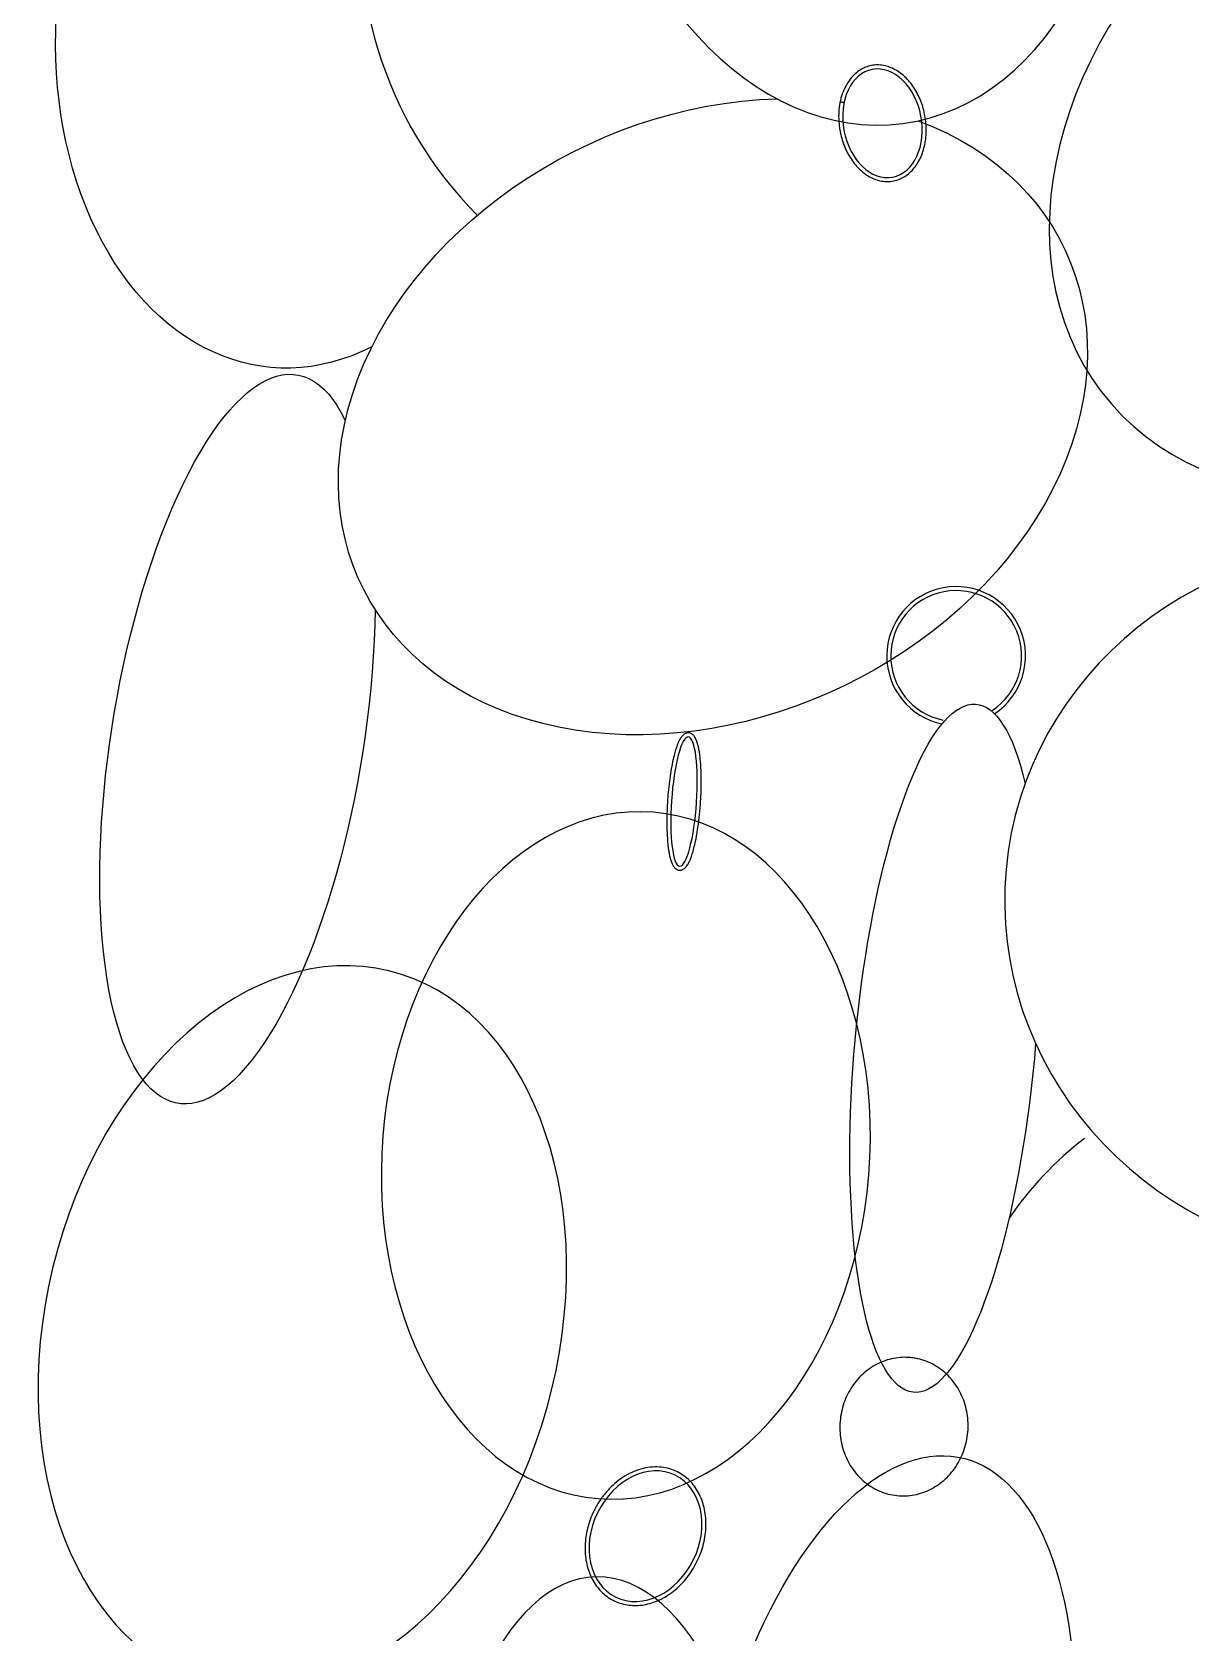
# Model space of a CAD drawing. Header units: millimetres. Extents: x 4532 to 35436, y 20123 to 38427.
# Drawn here: x 16121.6 to 16177.2, y 36004.2 to 36081.1 of the extents above; entities that cross this region are included whole.
import ezdxf

# ---------------------------------------------------------------- set-up
doc = ezdxf.new("R2010")
doc.units = ezdxf.units.MM
doc.set_wipeout_variables(frame=1)

# ---------------------------------------------------------------- blocks, each defined once
blk = doc.blocks.new('A$C7CFE5BBD')
blk.add_wipeout([(4182.751528438039, 1.523644169765248e-05), (4167.751528437907, 1.523074388387613e-05), (4167.503203957102, 73.85266127727925), (4166.024870655982, 109.66012967268136), (4163.425777644698, 148.36713218013358), (4158.66737842199, 197.08545359750008), (4151.82836986403, 248.5156355817096), (4145.3076082344405, 287.9360508238897), (4138.934105538954, 321.1782782497868), (4132.751528428565, 350.00001527849713), (3642.751528447456, 350.0000152784968), (3638.7977803884223, 331.9027913998142), (3633.75394809542, 307.01033631563166), (3626.1538539093094, 264.31444394893606), (3620.0329742343697, 222.89344209497756), (3614.5787102070485, 176.06729707833188), (3609.687048926664, 113.45673236062271), (3607.7783327039656, 65.31102371389795), (3607.443998574758, 43.80642056268357), (3607.7515284381143, 1.523074388387613e-05), (3592.7515284380397, 1.523644169765248e-05), (3592.7515284380397, 375.00001523644175), (3612.751528438039, 375.00001523644175), (3612.751528438039, 400.00001523644164), (3763.044756494438, 399.99984869588377), (3763.044756494438, 411.85431396589127), (3795.1534450224467, 411.85431396589127), (3795.1534450224467, 475.97759140062124), (3793.164017170201, 480.75655442435595), (3792.6202208849536, 484.48075355769447), (3793.285365491665, 491.54627122885086), (3794.589893263127, 495.48269226921195), (3795.1534450224467, 496.7057929503169), (3795.1534450224467, 503.5538717592957), (3792.0797652650467, 505.7395351661231), (3788.492108748446, 511.2121060971066), (3786.875924903337, 515.8078156915586), (3786.699758172462, 523.516578146628), (3790.6008562097077, 532.358988658562), (3795.1534450224467, 535.8429681176203), (3795.1534450224467, 538.922716703212), (3786.541265968376, 544.398595050776), (3785.319113158621, 540.4240900423326), (3785.1011370492533, 537.0634597347679), (3784.0945091999115, 538.0169853438625), (3781.796377413505, 540.6352514239537), (3779.163004674398, 536.4505053540734), (3776.1690709475597, 533.986839396916), (3772.1561365726698, 532.8317081579708), (3768.8702389673244, 533.3691933219786), (3764.861321456791, 536.0038345842313), (3762.067920737924, 539.8051976879582), (3759.9051925029266, 545.8296892355631), (3759.393791518885, 552.1000437706604), (3760.0352522883386, 556.7898261248115), (3761.9024379331217, 561.7667015208052), (3766.746558171026, 567.0481857923354), (3770.8392247075662, 568.2898264540404), (3770.865899602168, 571.2378597428647), (3766.8335399000525, 572.0727106080255), (3763.1380075052, 574.6761225710247), (3761.2420975629507, 577.5783250113822), (3760.494549680786, 580.0627864648145), (3760.362146865363, 582.5149784698891), (3761.6998458976173, 587.053926084121), (3758.633052335117, 586.4216682086117), (3756.491628875914, 587.1771601618195), (3754.814818238978, 588.9322919032954), (3753.333925626053, 585.2886357097523), (3751.692846217962, 582.986988850549), (3749.6705301072425, 581.5698803451655), (3746.9630060495415, 581.5114424267405), (3744.308717695459, 583.4679350176987), (3741.808299937967, 587.9977443898758), (3740.4176174705694, 593.6035224946769), (3740.113425217791, 601.0180831861854), (3741.737017377648, 606.2316929372761), (3744.0209143635984, 613.3032430790926), (3741.3500488310665, 615.4215810682575), (3737.9916596386593, 612.1707461898908), (3734.370524147195, 611.1379215271305), (3733.7208699198313, 610.1640934608025), (3730.3670263798062, 609.9879703679657), (3726.6729744786667, 611.3973567390775), (3723.548708184887, 614.6489021476199), (3721.438600754933, 619.935012565957), (3720.9810844973294, 623.8470796071286), (3722.1525705059025, 631.939012893561), (3725.260602061314, 638.2892969932649), (3726.001035221626, 639.2784823834448), (3724.939052559629, 641.390854866634), (3723.9380484294315, 649.0456646908107), (3724.3937962720306, 655.3225836307478), (3725.3540195254695, 660.4013684340088), (3727.734064707731, 667.4456324702336), (3729.5140600925884, 670.5861728816595), (3730.887208713015, 672.1515295629225), (3732.745658886398, 673.1282006850271), (3732.7510438254885, 673.4488653423108), (3728.421786861064, 674.7251759879772), (3726.101435136075, 676.6300494371586), (3723.715680822104, 680.1839833776622), (3722.2232706824598, 684.7479662030636), (3721.834818631726, 689.9897342370513), (3722.5210555542512, 694.7128354944199), (3724.220716291423, 699.2140205365998), (3726.1582612283437, 702.1702269119086), (3729.231082139208, 704.9372112655186), (3732.245978961212, 706.2308813454293), (3734.8764998200604, 706.4359947303329), (3737.759956997716, 705.6735501158895), (3739.487649554413, 704.565795276414), (3742.593639401795, 708.2733909965656), (3747.600396112856, 711.1488636335208), (3744.030561007974, 711.1930202305929), (3740.972072688803, 713.2709044869558), (3738.6269424062543, 717.9325005907161), (3737.9692426558445, 721.384073760469), (3737.935240605599, 727.4598629446722), (3739.0098631542196, 733.7830165020283), (3739.825134214947, 736.623557185004), (3740.6406485463267, 738.9194382160216), (3743.7068375203835, 745.1839989045121), (3746.981909873312, 749.6193262689181), (3752.3493750897715, 753.6932787877664), (3754.5421626063785, 754.3206714560628), (3754.5421626063785, 759.2016671529897), (3750.2696687336174, 759.2016671529897), (3750.2696687336174, 767.9957310895594), (3779.9151490145855, 767.9957310895594), (3777.9508069069075, 768.6707334782969), (3774.6059346685133, 771.0954664289801), (3771.699810175953, 775.4970263801521), (3770.2483426502326, 780.2919575115476), (3769.868329032867, 784.7389843017492), (3771.4717168648094, 793.8018721185598), (3774.0740941199388, 798.9858135885964), (3777.438730190137, 802.8217629746838), (3781.410473403172, 805.2485133427455), (3783.403860856628, 805.8207241910912), (3783.403860856628, 810.2306161132916), (3776.4144350064207, 810.2306161132916), (3776.4144350064207, 819.0246800498618), (3796.2856588335208, 819.024680049852), (3795.5113542793183, 822.1709913984461), (3795.11663846147, 827.41925396721), (3795.564638831142, 834.2163422088273), (3796.293779297145, 838.5728090144086), (3798.031551131801, 845.0754825797368), (3800.501762800981, 850.9466143463543), (3802.5613921717627, 854.1612342278012), (3804.3786524683474, 855.9819348301947), (3806.5795247511755, 856.8952993926392), (3807.7247804789113, 861.1196354558969), (3801.2148807778476, 861.1196354558969), (3801.2148807778476, 869.9136993924664), (3963.4832611294446, 869.9136993924664), (3963.4832611294446, 861.1196354558969), (3962.711615020679, 854.62151672173), (3963.8625972728546, 854.3889583888177), (3964.897263831566, 854.0166145915581), (3965.9815839023076, 853.4570232116736), (3967.7706952770313, 852.1261352827652), (3969.344778354639, 850.4661679235049), (3971.792394470369, 846.560283877349), (3973.220273067106, 842.7981411803215), (3974.1101653280025, 833.041096950013), (3972.6351407257944, 827.4593121204797), (3969.409685722628, 823.3018895129511), (3969.409685722628, 819.0246800498618), (3990.6120447026665, 819.0246800498618), (3990.6120447026665, 810.2306161132916), (3992.2656665666004, 803.8201335636423), (3994.4809230870196, 797.7788330249263), (3996.241596875783, 788.2062365027306), (3996.71667114116, 779.6846766881134), (3995.3763584828016, 767.9957310895783), (4025.3421931244416, 767.9957310895594), (4025.3421931244416, 759.2016671529897), (4024.3667442615924, 749.2331503476195), (4028.208209631558, 746.7020162194884), (4030.55245109687, 741.6170480539193), (4031.6838599470193, 733.9291085753376), (4031.3739513939295, 726.7548690945038), (4030.3566117979617, 721.1750247512774), (4028.1721312140176, 714.7498492069736), (4023.9740500059784, 708.5010773350851), (4026.2574403743556, 706.6898047504416), (4029.036237954585, 707.4393142141672), (4033.5932940955727, 707.1109609093365), (4038.9262916411526, 704.337542385642), (4042.2588534556958, 700.8477419510754), (4046.2210886808284, 691.4971411207686), (4046.5116224133653, 686.4975189585547), (4045.0870522896325, 680.337861966102), (4042.024689476643, 675.8260249745455), (4044.8620802441396, 671.3554008157504), (4046.5188519163257, 664.1869724903921), (4046.2801582621228, 658.5529006923258), (4043.7223256411426, 650.6309589049373), (4040.39436510516, 646.0223313634232), (4034.277957375634, 642.453041303114), (4031.816819140458, 642.2304703163715), (4031.688212203161, 640.1848464110172), (4033.20530348696, 637.9856396493116), (4033.8413124736035, 635.928951193593), (4034.405197093714, 631.3333332139558), (4034.242469860143, 625.7377525729152), (4033.4348859742763, 620.2372669746663), (4031.890240615321, 614.4706276081414), (4029.811677054495, 609.6933664932423), (4027.313982884957, 606.469576607812), (4027.3454524111085, 603.722229666131), (4026.3504493332007, 597.4421817130777), (4021.871965856192, 588.9056772283644), (4012.9667181310992, 584.2031805436493), (4011.470501099771, 583.659089936889), (4011.2999511625926, 581.5826147090405), (4008.527954926622, 574.4829124881417), (4003.2376842334875, 569.4837353712468), (3995.621021346212, 567.1623243338103), (3999.23564106813, 563.216573243777), (4002.0098557540596, 556.8824168542682), (4002.422892980431, 550.8824359248616), (3999.9698000419057, 543.1401978281707), (3994.605865832155, 537.2343675481716), (3985.5838150858835, 533.878415871031), (3978.282626700723, 532.9317556746544), (3974.2007522910176, 536.5483904532799), (3971.8312518019798, 530.7808706967305), (3969.5446968848446, 528.0575174524301), (3969.544696884845, 411.85431396589127), (3999.9707308589464, 411.85431396589127), (3999.9707308589464, 399.99984869588377), (4162.75152843804, 400.00001523644164), (4162.75152843804, 375.00001523644175), (4182.751528438039, 375.00001523644175)])
for centre, radius, start, end in [((3755.537622343607, 694.2749394399616), 19.06576356667906, 113.0110463708914, 225.0153654827419), ((3765.045286735785, 659.6240827638576), 3.332008033601858, 303.5080512207016, 258.3612324182419), ((3765.045286735785, 659.6240827638576), 3.14092434589514, 303.5080512207016, 258.3612324182419), ((3781.473683120425, 623.1261351206958), 16.82544809724614, 127.6279504795442, 145.6364328853143)]:
    blk.add_arc(centre, radius, start, end)
at = {"extrusion": (0, 0, -1)}
for centre, major_axis, ratio, start_param, end_param in [((3760.04941028744, 703.6263671818924), (2.439518498395833, -18.4330767959734), 0.7000292404247616, -4.712388980384689, 1.570796326794896), ((3733.551255186994, 689.955171857091), (1.325244633065464, 16.48082287324098), 0.7075735725289292, 2.730227322231399, 6.703650333272724), ((3761.506581497353, 685.2055765585428), (-0.4857497028604475, 2.58548122398634), 0.7147941931903827, -1.570796326794896, 4.712388980384689), ((3753.369236853297, 671.1132610656241), (16.87441067496879, 8.072493630036735), 0.7685368797041935, -0.8719262650234858, -0.8606706197970293), ((3764.50298375628, 640.7846007281369), (1.502438956698703, 16.52055406791565), 0.2605825871267335, 1.533368647354546, 6.953461948937978), ((3751.983540546822, 652.6330290542137), (0.2079808394484321, 3.105672923065903), 0.1936271931113831, -1.570796326794896, 4.712388980384689), ((3762.540201685715, 622.6158269337648), (0.2841870656098517, 3.124870905318028), 0.9197177811251764, -6.283185307179585, 0), ((3761.64799886887, 603.8165086238914), (3.581673333695291, 17.31801346313941), 0.4826931066615358, -1.370038360525782, 3.586926471235096), ((3748.039522408599, 598.3483893746779), (-0.2569057118770163, 17.0546971873977), 0.4685884861296782, -1.570796326794896, 4.712388980384689)]:
    blk.add_ellipse(centre, major_axis=major_axis, ratio=ratio, start_param=start_param, end_param=end_param, dxfattribs=at)
at = {"extrusion": (0, 0, -0.9999999999999998)}
for centre, major_axis, ratio, start_param, end_param in [((3787.030809460066, 684.372088643202), (14.53362614732033, 12.64861899034719), 0.7729950128938377, -1.570796326794896, 4.712388980384689), ((3730.545634624465, 655.6311726531167), (2.854918231269868, 17.49352596130046), 0.3406473825478827, 1.151765260071867, 6.736645003802201), ((3749.188769313074, 635.6366458755256), (1.325244633066683, 16.48082287324087), 0.7075735725287903, -1.570796326794896, 4.712388980384689)]:
    blk.add_ellipse(centre, major_axis=major_axis, ratio=ratio, start_param=start_param, end_param=end_param, dxfattribs=at)
at = {"extrusion": (0, 0, -0.9999999999999999)}
for centre, major_axis, ratio, start_param, end_param in [((3753.369236853297, 671.1132610656241), (16.87441066011114, 8.072493645993134), 0.7685368797784881, -0.6380809205778744, 5.236929892647184), ((3785.279152375038, 647.7541597822601), (-17.83781111591146, 1.62223507835366), 0.9594541732244596, -4.712388980384689, 1.570796326794896), ((3733.657454398784, 627.3272955979373), (4.157208452126525, 17.17599815329401), 0.6976769819060304, -1.570796326794896, 4.712388980384689), ((3750.132686607631, 617.3532558654006), (1.423356310495566, 2.929281791991158), 0.7880812290065704, -1.570796326794896, 4.712388980384689)]:
    blk.add_ellipse(centre, major_axis=major_axis, ratio=ratio, start_param=start_param, end_param=end_param, dxfattribs=at)
for points, knots in [([(3759.470696490116, 684.8230827588741), (3759.455729340702, 684.9027478285752), (3759.443265443992, 684.9828831332306), (3759.414440648488, 685.2163943338128), (3759.404816414029, 685.3702539308615), (3759.404468076104, 685.6753251158552), (3759.413743502493, 685.8265338495876), (3759.45112035811, 686.1223821667409), (3759.479220881625, 686.2670198382148), (3759.55379296761, 686.5459470698879), (3759.600264012788, 686.680236291144), (3759.710766752341, 686.9348659309944), (3759.774800153773, 687.0552076648491), (3759.919252286931, 687.2785042443465), (3759.999677481221, 687.3814598486679), (3760.15820928317, 687.5486802031555), (3760.233730733777, 687.6165749071552), (3760.39311588425, 687.737261876584), (3760.476982187512, 687.7900485404571), (3760.651423647218, 687.8790402925842), (3760.741996558649, 687.9152374712321), (3760.92777683333, 687.9699641598309), (3761.022975943375, 687.9884883938976), (3761.215651618408, 688.0073950920523), (3761.313118434253, 688.0077790113319), (3761.507981847597, 687.990611371355), (3761.605373076021, 687.9730662152906), (3761.797993400458, 687.9207967743896), (3761.893222602524, 687.8860788042693), (3762.079760566852, 687.80056043476), (3762.171072001427, 687.7497635032669), (3762.348295547916, 687.6333703228192), (3762.434210141921, 687.567775072941), (3762.599354122391, 687.4231910167764), (3762.678584816025, 687.3442021241099), (3762.829208865969, 687.1743507800311), (3762.900602503538, 687.0834881420051), (3763.034511322538, 686.8915308791948), (3763.097026201172, 686.7904363715243), (3763.21224943348, 686.5797807220988), (3763.264957262119, 686.4702200646898), (3763.359765073608, 686.2445122957615), (3763.401864529969, 686.1283659676592), (3763.47479754579, 685.8914625293146), (3763.505630695003, 685.7707064021415), (3763.555530757851, 685.5266276379734), (3763.574597434872, 685.4033060848633), (3763.600631819023, 685.1561779542862), (3763.607599486397, 685.0323724635564), (3763.609274933438, 684.786362209652), (3763.603982864272, 684.6641584289064), (3763.581148012341, 684.4234101377115), (3763.563605520849, 684.3048663776754), (3763.516442190015, 684.0734429436307), (3763.486821644332, 683.9605636427914), (3763.415828322617, 683.7424027929701), (3763.374455548914, 683.6371211281548), (3763.28043185073, 683.4360138714001), (3763.22778013608, 683.3401877608303), (3763.111830262791, 683.1597848036363), (3763.048529944415, 683.0752076447861), (3762.912114366572, 682.9190462518636), (3762.838995558708, 682.8474633347978), (3762.684061066921, 682.7189758067871), (3762.602242140074, 682.6620758270765), (3762.431422808764, 682.5644978511882), (3762.342423067112, 682.5238275192132), (3762.159208290661, 682.4599216249808), (3762.06500014992, 682.4366925864051), (3761.873676908468, 682.4083188944533), (3761.776571818893, 682.403174640207), (3761.581833890963, 682.41093692504), (3761.48420791989, 682.423837886894), (3761.290602068508, 682.4670583893349), (3761.194623320454, 682.4973711720704), (3761.006155987769, 682.5743891716156), (3760.913665073724, 682.6210901158665), (3760.733716929888, 682.7296406966088), (3760.646257003278, 682.7914888173145), (3760.477700000603, 682.9289578914795), (3760.396601295713, 683.0045787683957), (3760.241950377622, 683.1681038916613), (3760.168397655219, 683.25600835757), (3760.02990836211, 683.4424915630407), (3759.964971981917, 683.5410702804838), (3759.844674114171, 683.7471686818208), (3759.789313120102, 683.8546879737441), (3759.689002158677, 684.076815946788), (3759.64405273207, 684.1914239135258), (3759.56526204394, 684.4257762425732), (3759.53142123044, 684.5455196644216), (3759.491434513217, 684.7186489146588), (3759.480525842551, 684.7707644437942), (3759.470696490116, 684.8230827588741)], [-1.570796326794896, -1.570796326794896, -1.570796326794896, -1.570796326794896, -1.482921336151086, -1.482921336151086, -1.315317916786179, -1.315317916786179, -1.147714497421271, -1.147714497421271, -0.9801110780563638, -0.9801110780563638, -0.8125076586914561, -0.8125076586914561, -0.6449042393265485, -0.6449042393265485, -0.477300819961641, -0.477300819961641, -0.3422487200450421, -0.3422487200450421, -0.2071966201284433, -0.2071966201284433, -0.0721445202118445, -0.0721445202118445, 0.0629075797047543, 0.0629075797047543, 0.1979596796213531, 0.1979596796213531, 0.3330117795379519, 0.3330117795379519, 0.4680638794545508, 0.4680638794545508, 0.6031159793711496, 0.6031159793711496, 0.7381680792877484, 0.7381680792877484, 0.8732201792043472, 0.8732201792043472, 1.008272279120945, 1.008272279120945, 1.143324379037544, 1.143324379037544, 1.278376478954143, 1.278376478954143, 1.413428578870742, 1.413428578870742, 1.54848067878734, 1.54848067878734, 1.683532778703939, 1.683532778703939, 1.818584878620538, 1.818584878620538, 1.953636978537137, 1.953636978537137, 2.088689078453735, 2.088689078453735, 2.223741178370334, 2.223741178370334, 2.358793278286933, 2.358793278286933, 2.493845378203532, 2.493845378203532, 2.628897478120131, 2.628897478120131, 2.76394957803673, 2.76394957803673, 2.899001677953328, 2.899001677953328, 3.034053777869929, 3.034053777869929, 3.169105877786527, 3.169105877786527, 3.304157977703126, 3.304157977703126, 3.439210077619725, 3.439210077619725, 3.574262177536323, 3.574262177536323, 3.709314277452923, 3.709314277452923, 3.844366377369522, 3.844366377369522, 3.979418477286121, 3.979418477286121, 4.11447057720272, 4.11447057720272, 4.249522677119319, 4.249522677119319, 4.384574777035917, 4.384574777035917, 4.519626876952515, 4.519626876952515, 4.654678976869113, 4.654678976869113, 4.712388980384689, 4.712388980384689, 4.712388980384689, 4.712388980384689]), ([(3751.191541170792, 652.6860677028926), (3751.197451147109, 652.7743183972816), (3751.204081290143, 652.8625207777986), (3751.226064637394, 653.1260769236869), (3751.243514767648, 653.3003737374711), (3751.283541137735, 653.6414078605048), (3751.306116301716, 653.8081394639485), (3751.355812574886, 654.1295457957349), (3751.382931595235, 654.2842140326429), (3751.441064246439, 654.5774349721651), (3751.472073044952, 654.7159788583558), (3751.528743170176, 654.9395663728392), (3751.553654290186, 655.0290850781057), (3751.605083207516, 655.1965484572029), (3751.631593217582, 655.2744874278469), (3751.679250684832, 655.3997308157886), (3751.700023977759, 655.4497638049688), (3751.742730550675, 655.543104281478), (3751.764651481095, 655.5864104477259), (3751.803919816364, 655.65530987288), (3751.820828891683, 655.6824707977394), (3751.85615864475, 655.73359494744), (3751.874571123775, 655.7575668182726), (3751.909094097009, 655.7968799176779), (3751.924661872301, 655.8128978222994), (3751.957953321256, 655.8429976048101), (3751.975685069778, 655.8570916029312), (3752.00942448041, 655.8795716505883), (3752.024793152847, 655.8885047876429), (3752.057479211919, 655.9043228258415), (3752.074807117784, 655.9112032154262), (3752.111261106187, 655.9220825739358), (3752.130391413029, 655.9260664447829), (3752.169638176423, 655.9303508651828), (3752.189740153237, 655.9306361260278), (3752.2295743498, 655.9272677875742), (3752.249282868495, 655.9236178043684), (3752.287068878915, 655.9129067443464), (3752.305137800842, 655.9058637906019), (3752.339044403259, 655.889305249093), (3752.354890280378, 655.8798020652648), (3752.384396940153, 655.8591439110496), (3752.398068328712, 655.8479903959706), (3752.423583028754, 655.8245236068651), (3752.435432244823, 655.8122070015561), (3752.457705073382, 655.7866306950491), (3752.468130562778, 655.7733676118114), (3752.4878928203, 655.7459549782834), (3752.497229592966, 655.7318032701769), (3752.520894245859, 655.6930507117104), (3752.534505495485, 655.6676643083374), (3752.56017789149, 655.6142199474889), (3752.572232760056, 655.586158298076), (3752.595168325093, 655.5271784495017), (3752.606045285447, 655.4962598691964), (3752.626823037197, 655.4314597230441), (3752.63672182037, 655.3975785480616), (3752.661982523485, 655.3031242287288), (3752.67656751801, 655.2398624863163), (3752.703505736517, 655.105126872837), (3752.715853728678, 655.0336569201354), (3752.738341512773, 654.882966091569), (3752.748479219943, 654.803747519738), (3752.766518503868, 654.6382155087813), (3752.774419169906, 654.5519034853824), (3752.791176628587, 654.3302149236588), (3752.798682635159, 654.1911009192154), (3752.808615041988, 653.902085890124), (3752.811040304459, 653.7521895575373), (3752.810785097976, 653.4449559267414), (3752.808104233442, 653.2876225079563), (3752.797711444935, 652.9690836334521), (3752.789999483244, 652.807881755467), (3752.76642248224, 652.4327343302466), (3752.748714673715, 652.2187263869018), (3752.705461417183, 651.7989512336244), (3752.679918158658, 651.5931985843381), (3752.628462003286, 651.24238093448), (3752.603918437238, 651.0940473387636), (3752.551236492149, 650.8107222770959), (3752.523100880648, 650.6757366345882), (3752.468934197943, 650.4441703457887), (3752.443390652978, 650.3449920671446), (3752.390462941174, 650.1591307770032), (3752.363085736844, 650.0724537788228), (3752.313652754154, 649.9325939744631), (3752.291990464877, 649.87646496663), (3752.247495010586, 649.7718313687983), (3752.224673877154, 649.7233294973303), (3752.184017398951, 649.6464852232057), (3752.166604450005, 649.6163236668835), (3752.130374698176, 649.5596483178706), (3752.111567672142, 649.5331278246631), (3752.07655874189, 649.4897566387699), (3752.06087414196, 649.4721399063164), (3752.02743985449, 649.4389432890493), (3752.00968549788, 649.423350127825), (3751.975953241028, 649.3982577967727), (3751.960625959069, 649.3882107915742), (3751.927900829443, 649.3700822356077), (3751.910490644139, 649.362002287704), (3751.876638230959, 649.3497865846184), (3751.860517226542, 649.345226873822), (3751.827179691205, 649.3386624640589), (3751.809965752389, 649.3366668928684), (3751.775192426725, 649.3356302970824), (3751.757643933324, 649.3365939848045), (3751.723138605976, 649.3414560108831), (3751.706192782938, 649.3453493726593), (3751.673650094224, 649.3556245658001), (3751.658055857264, 649.361996908734), (3751.628564599061, 649.3766024878169), (3751.614663154909, 649.3848295939424), (3751.588537021806, 649.4025959089086), (3751.576306766863, 649.412134007729), (3751.553305455109, 649.4321614649416), (3751.542530823124, 649.4426522951144), (3751.522171784458, 649.4643965865289), (3751.512585859371, 649.4756519133844), (3751.488490666878, 649.5063208077954), (3751.474775690443, 649.5263177966735), (3751.449074428736, 649.5681615238464), (3751.437091317817, 649.5900154578303), (3751.414363409775, 649.6357135336184), (3751.403621904934, 649.6595599402244), (3751.383092393142, 649.7093721401798), (3751.373306558384, 649.7353383741029), (3751.348470158966, 649.806929532966), (3751.334087386353, 649.8544426584886), (3751.307087244964, 649.9555969290122), (3751.294476307787, 650.0092354055996), (3751.270900661508, 650.1225467959339), (3751.25993865656, 650.1822177883623), (3751.239631654204, 650.3073385530188), (3751.230287869261, 650.3727871047486), (3751.208397554092, 650.5476683434717), (3751.19703264107, 650.6610368028087), (3751.178380649744, 650.8992234228681), (3751.17109559567, 651.0240372807057), (3751.160687328582, 651.2829177838903), (3751.157564918427, 651.4169814393426), (3751.155514762537, 651.6919154905518), (3751.156587335838, 651.8327834357078), (3751.162894191079, 652.1187100402349), (3751.168128556779, 652.2637664704853), (3751.179974670962, 652.5015516522144), (3751.185364591689, 652.5938359646279), (3751.191541170792, 652.6860677028926)], [-1.570796326794896, -1.570796326794896, -1.570796326794896, -1.570796326794896, -1.486549846155748, -1.486549846155748, -1.318056884877451, -1.318056884877451, -1.149563923599155, -1.149563923599155, -0.9810709623208586, -0.9810709623208586, -0.812578001042562, -0.812578001042562, -0.6885499712369317, -0.6885499712369317, -0.5645219414313012, -0.5645219414313012, -0.4723683430570111, -0.4723683430570111, -0.3802147446827209, -0.3802147446827209, -0.3138822830913957, -0.3138822830913957, -0.2475498215000706, -0.2475498215000706, -0.1975393145786523, -0.1975393145786523, -0.147528807657234, -0.147528807657234, -0.1097998835189548, -0.1097998835189548, -0.0720709593806757, -0.0720709593806757, -0.0343420352423965, -0.0343420352423965, 0.0033868888958826, 0.0033868888958826, 0.0411158130341618, 0.0411158130341618, 0.0788447371724409, 0.0788447371724409, 0.1165736613107201, 0.1165736613107201, 0.1543025854489992, 0.1543025854489992, 0.1920315095872784, 0.1920315095872784, 0.2297604337255575, 0.2297604337255575, 0.2674893578638367, 0.2674893578638367, 0.3298788112600399, 0.3298788112600399, 0.3922682646562431, 0.3922682646562431, 0.4546577180524463, 0.4546577180524463, 0.5170471714486494, 0.5170471714486494, 0.621217436726232, 0.621217436726232, 0.7253877020038146, 0.7253877020038146, 0.8295579672813971, 0.8295579672813971, 0.9337282325589796, 0.9337282325589796, 1.087697881015955, 1.087697881015955, 1.24166752947293, 1.24166752947293, 1.395637177929906, 1.395637177929906, 1.549606826386882, 1.549606826386882, 1.75374225211398, 1.75374225211398, 1.957877677841079, 1.957877677841079, 2.116266596640927, 2.116266596640927, 2.274655515440776, 2.274655515440776, 2.40549463855049, 2.40549463855049, 2.536333761660205, 2.536333761660205, 2.634290016755476, 2.634290016755476, 2.732246271850747, 2.732246271850747, 2.802402338704371, 2.802402338704371, 2.872558405557995, 2.872558405557995, 2.925199857531283, 2.925199857531283, 2.977841309504571, 2.977841309504571, 3.017374028573451, 3.017374028573451, 3.05690674764233, 3.05690674764233, 3.089862623210728, 3.089862623210728, 3.122818498779125, 3.122818498779125, 3.155774374347522, 3.155774374347522, 3.188730249915919, 3.188730249915919, 3.221686125484316, 3.221686125484316, 3.254642001052713, 3.254642001052713, 3.287597876621111, 3.287597876621111, 3.320553752189508, 3.320553752189508, 3.353509627757905, 3.353509627757905, 3.407686323643084, 3.407686323643084, 3.461863019528263, 3.461863019528263, 3.516039715413442, 3.516039715413442, 3.57021641129862, 3.57021641129862, 3.659321242355559, 3.659321242355559, 3.748426073412499, 3.748426073412499, 3.837530904469438, 3.837530904469438, 3.926635735526377, 3.926635735526377, 4.066177006105744, 4.066177006105744, 4.205718276685111, 4.205718276685111, 4.345259547264479, 4.345259547264479, 4.484800817843847, 4.484800817843847, 4.624342088423214, 4.624342088423214, 4.712388980384689, 4.712388980384689, 4.712388980384689, 4.712388980384689]), ([(3762.841695172105, 625.9309961930303), (3762.927038179918, 625.9232347911493), (3763.012030221089, 625.9116153235118), (3763.233397204403, 625.8711017800415), (3763.368695182817, 625.8359404538096), (3763.633291675393, 625.7461416814513), (3763.762588303453, 625.6915052652512), (3764.012781402071, 625.5638276909631), (3764.133676379486, 625.4907878678678), (3764.364856322445, 625.3277194476723), (3764.475140190832, 625.2376923135052), (3764.683117675802, 625.0423672017096), (3764.78081051898, 624.9370706906229), (3764.961883062471, 624.7131823586569), (3765.045262218078, 624.5945919532132), (3765.196261250388, 624.346305588846), (3765.263880733724, 624.2166109925638), (3765.382204838421, 623.9484785836576), (3765.432909173749, 623.8100421034651), (3765.516548001298, 623.526920516164), (3765.549482300503, 623.382236735084), (3765.597033825212, 623.0892075955671), (3765.611650953975, 622.9408635694454), (3765.622333022216, 622.6431536115742), (3765.618397970076, 622.4937890181354), (3765.592054030833, 622.1966901473388), (3765.569645263113, 622.0489572046827), (3765.506743816401, 621.7577462677764), (3765.466251366688, 621.6142695921626), (3765.367878810128, 621.3341283825612), (3765.309999035122, 621.197465142588), (3765.177845964881, 620.9334013417865), (3765.103573095319, 620.8060020511075), (3764.939914463121, 620.5627715831542), (3764.850529218649, 620.4469416648535), (3764.658198805675, 620.228972395711), (3764.555254265291, 620.1268343132724), (3764.33761347397, 619.9381503582154), (3764.222918007265, 619.8516057785055), (3763.983817850098, 619.6957512779081), (3763.859414174953, 619.6264426603484), (3763.603147684396, 619.5064042942286), (3763.471286199205, 619.4556757909049), (3763.202526901183, 619.3738050630236), (3763.065630784466, 619.342663892432), (3762.789352504977, 619.300603374726), (3762.649972373012, 619.289684716965), (3762.371347683165, 619.2883060709028), (3762.232105353298, 619.2978462555366), (3761.956384707275, 619.3372099791923), (3761.819908601788, 619.367033114253), (3761.552288205046, 619.4463786109736), (3761.421145890756, 619.4959000553972), (3761.166636625745, 619.6136694100605), (3761.043271277773, 619.6819160484629), (3760.806581103159, 619.8358079100763), (3760.693257474431, 619.9214516896209), (3760.478695472619, 620.1084962645582), (3760.377457950006, 620.2098955863075), (3760.188862019368, 620.4265402411729), (3760.101504208378, 620.5417841434864), (3759.94218934092, 620.783981306482), (3759.870232712627, 620.9109331922409), (3759.742954560355, 621.1742261182553), (3759.687633348603, 621.3105658205495), (3759.594562160233, 621.59017122968), (3759.556812401195, 621.7334356105457), (3759.499514140512, 622.0243241451717), (3759.479965762035, 622.1719469687705), (3759.459389053434, 622.4689228659881), (3759.458360743742, 622.6182746021695), (3759.474829545044, 622.9160555239105), (3759.492326566691, 623.06448337244), (3759.545538998416, 623.3577805924615), (3759.581254208202, 623.5026486397874), (3759.670287930789, 623.7862471700682), (3759.72360613829, 623.9249763520238), (3759.846930330012, 624.1938143144398), (3759.916935913123, 624.3239218191047), (3760.07242952145, 624.5731684886305), (3760.157917053995, 624.6923063932954), (3760.342892833087, 624.9174388127321), (3760.44238048411, 625.0234320635827), (3760.6536146334, 625.220310794135), (3760.765360395399, 625.3111949876802), (3760.999128554864, 625.4761400820607), (3761.121150007213, 625.5501996782295), (3761.373271915687, 625.6800678297332), (3761.503371132978, 625.7358751137544), (3761.769267947213, 625.8281375694824), (3761.905063946939, 625.8645916199348), (3762.179833046892, 625.9174096186216), (3762.318804196522, 625.9337727630082), (3762.586039986843, 625.9455660239946), (3762.714258686148, 625.9425857280767), (3762.841695172105, 625.9309961930303)], [-6.283185307179585, -6.283185307179585, -6.283185307179585, -6.283185307179585, -6.200083522480449, -6.200083522480449, -6.065061440448103, -6.065061440448103, -5.930039358415754, -5.930039358415754, -5.795017276383407, -5.795017276383407, -5.659995194351059, -5.659995194351059, -5.524973112318713, -5.524973112318713, -5.389951030286365, -5.389951030286365, -5.254928948254018, -5.254928948254018, -5.11990686622167, -5.11990686622167, -4.984884784189323, -4.984884784189323, -4.849862702156977, -4.849862702156977, -4.714840620124628, -4.714840620124628, -4.579818538092281, -4.579818538092281, -4.444796456059933, -4.444796456059933, -4.309774374027587, -4.309774374027587, -4.174752291995238, -4.174752291995238, -4.039730209962892, -4.039730209962892, -3.904708127930544, -3.904708127930544, -3.769686045898197, -3.769686045898197, -3.63466396386585, -3.63466396386585, -3.499641881833502, -3.499641881833502, -3.364619799801155, -3.364619799801155, -3.229597717768807, -3.229597717768807, -3.09457563573646, -3.09457563573646, -2.959553553704113, -2.959553553704113, -2.824531471671765, -2.824531471671765, -2.689509389639418, -2.689509389639418, -2.554487307607071, -2.554487307607071, -2.419465225574723, -2.419465225574723, -2.284443143542376, -2.284443143542376, -2.149421061510029, -2.149421061510029, -2.014398979477681, -2.014398979477681, -1.879376897445334, -1.879376897445334, -1.744354815412987, -1.744354815412987, -1.609332733380639, -1.609332733380639, -1.474310651348292, -1.474310651348292, -1.339288569315945, -1.339288569315945, -1.204266487283597, -1.204266487283597, -1.06924440525125, -1.06924440525125, -0.9342223232189032, -0.9342223232189032, -0.7992002411865557, -0.7992002411865557, -0.6641781591542083, -0.6641781591542083, -0.5291560771218609, -0.5291560771218609, -0.3941339950895134, -0.3941339950895134, -0.259111913057166, -0.259111913057166, -0.1240898310248185, -0.1240898310248185, 0, 0, 0, 0]), ([(3747.652306244509, 618.5584881690484), (3747.6934678875, 618.6431992499311), (3747.737398753441, 618.7265646835476), (3747.869305206321, 618.958169701571), (3747.963491041188, 619.1025823166165), (3748.167519036946, 619.3773306629773), (3748.277359833683, 619.5076646341513), (3748.510369805885, 619.7513343906649), (3748.6335376651, 619.864668776343), (3748.890607275043, 620.0717351742242), (3749.024508049919, 620.1654660670938), (3749.300218040506, 620.3310756620522), (3749.442026899462, 620.4029531724555), (3749.730517585853, 620.5229934909185), (3749.877199646235, 620.5711543213147), (3750.172192390575, 620.6423305066455), (3750.320503039085, 620.665342273951), (3750.615292295788, 620.6853018825677), (3750.76176865926, 620.6822445762264), (3751.024666948801, 620.6525666576381), (3751.141942277001, 620.6300681512839), (3751.370601810373, 620.5672421539821), (3751.481982408473, 620.5269141743229), (3751.696793530227, 620.4291069785868), (3751.800220405017, 620.3716291885394), (3751.997239591878, 620.2406049768942), (3752.090829505734, 620.1670614623617), (3752.266560065535, 620.0053255480634), (3752.348700097155, 619.9171363493697), (3752.50023218754, 619.7277694946424), (3752.569624959466, 619.626594313424), (3752.694675881448, 619.4130680973794), (3752.750335213819, 619.3007185157658), (3752.847212921977, 619.0667488964427), (3752.888432317854, 618.9451295668878), (3752.955969023842, 618.6945875949496), (3752.982286971735, 618.5656653425576), (3753.019779463273, 618.3025315557061), (3753.030954317805, 618.1683204035544), (3753.03812524633, 617.896659197464), (3753.034121453446, 617.7592096597691), (3753.011099584608, 617.4831453514089), (3752.992081600565, 617.3445312534495), (3752.939392836564, 617.0682169632091), (3752.905722197702, 616.9305175639493), (3752.824283410653, 616.6580951258111), (3752.77651549943, 616.5233729446809), (3752.667625727514, 616.2589257312393), (3752.606504213389, 616.1292015651161), (3752.47183034613, 615.8767034290395), (3752.398278439276, 615.7539302835394), (3752.239834496901, 615.5171939474567), (3752.154942978555, 615.4032314982651), (3751.975063538561, 615.1858593881516), (3751.880076156962, 615.0824503572112), (3751.681385664011, 614.8877903278371), (3751.577683047715, 614.7965398425622), (3751.363063897388, 614.6276474237129), (3751.25214773024, 614.5500059215738), (3751.024711167938, 614.4096132901068), (3750.908190936232, 614.3468626120048), (3750.671255595258, 614.237351990716), (3750.550840435699, 614.1905927045191), (3750.307922630487, 614.1139679546504), (3750.185419874473, 614.0841035924423), (3749.940235545833, 614.0419490543463), (3749.817554212208, 614.0296605736403), (3749.57402261117, 614.0230738400169), (3749.453173535734, 614.0287776740188), (3749.215398480159, 614.0582692581265), (3749.09847507146, 614.0820587452072), (3748.870670229637, 614.1474322177855), (3748.759792450965, 614.1890165646364), (3748.546129125378, 614.2892718733092), (3748.443347176395, 614.3479412754568), (3748.247743374002, 614.4812571304537), (3748.154923795639, 614.555900612093), (3747.980837669082, 614.7197243251176), (3747.899571615711, 614.8089013807512), (3747.749868266259, 615.0001182493324), (3747.681430194851, 615.1021556597589), (3747.558348158815, 615.3172723956559), (3747.503703007216, 615.4303503345618), (3747.40889448216, 615.665637544942), (3747.368730113001, 615.7878461447581), (3747.303327835139, 616.0394237895416), (3747.278089316012, 616.1687924532489), (3747.242764960425, 616.4326732363588), (3747.232678830947, 616.5671849668179), (3747.22768017164, 616.8392993478374), (3747.232767515557, 616.9769014707454), (3747.25793710849, 617.2531219254633), (3747.278019264373, 617.3917395744393), (3747.332802983616, 617.667912357665), (3747.367504400001, 617.8054666924909), (3747.450957644938, 618.0774525243942), (3747.499709228901, 618.211883161337), (3747.58552914087, 618.4161540598761), (3747.617953396959, 618.4877896587168), (3747.652306244509, 618.5584881690484)], [-1.570796326794896, -1.570796326794896, -1.570796326794896, -1.570796326794896, -1.487874370803452, -1.487874370803452, -1.335863407910188, -1.335863407910188, -1.183852445016924, -1.183852445016924, -1.031841482123661, -1.031841482123661, -0.8798305192303978, -0.8798305192303978, -0.7278195563371344, -0.7278195563371344, -0.5758085934438708, -0.5758085934438708, -0.4237976305506074, -0.4237976305506074, -0.2717866676573438, -0.2717866676573438, -0.1457617878460935, -0.1457617878460935, -0.0197369080348433, -0.0197369080348433, 0.106287971776407, 0.106287971776407, 0.2323128515876572, 0.2323128515876572, 0.3583377313989075, 0.3583377313989075, 0.4843626112101579, 0.4843626112101579, 0.610387491021408, 0.610387491021408, 0.7364123708326583, 0.7364123708326583, 0.8624372506439083, 0.8624372506439083, 0.9884621304551586, 0.9884621304551586, 1.114487010266408, 1.114487010266408, 1.240511890077659, 1.240511890077659, 1.366536769888909, 1.366536769888909, 1.492561649700159, 1.492561649700159, 1.618586529511409, 1.618586529511409, 1.744611409322659, 1.744611409322659, 1.87063628913391, 1.87063628913391, 1.99666116894516, 1.99666116894516, 2.12268604875641, 2.12268604875641, 2.24871092856766, 2.24871092856766, 2.374735808378911, 2.374735808378911, 2.500760688190161, 2.500760688190161, 2.626785568001411, 2.626785568001411, 2.752810447812661, 2.752810447812661, 2.878835327623912, 2.878835327623912, 3.004860207435162, 3.004860207435162, 3.130885087246412, 3.130885087246412, 3.256909967057662, 3.256909967057662, 3.382934846868912, 3.382934846868912, 3.508959726680163, 3.508959726680163, 3.634984606491413, 3.634984606491413, 3.761009486302663, 3.761009486302663, 3.887034366113913, 3.887034366113913, 4.013059245925163, 4.013059245925163, 4.139084125736414, 4.139084125736414, 4.265109005547664, 4.265109005547664, 4.391133885358915, 4.391133885358915, 4.517158765170166, 4.517158765170166, 4.643183644981417, 4.643183644981417, 4.712388980384689, 4.712388980384689, 4.712388980384689, 4.712388980384689])]:
    blk.add_open_spline(points, degree=3, knots=knots)

msp = doc.modelspace()

# ---------------------------------------------------------------- block references
msp.add_blockref('A$C7CFE5BBD', (12400.88081601614, 35391.4845744732))

doc.saveas('drawing.dxf')
